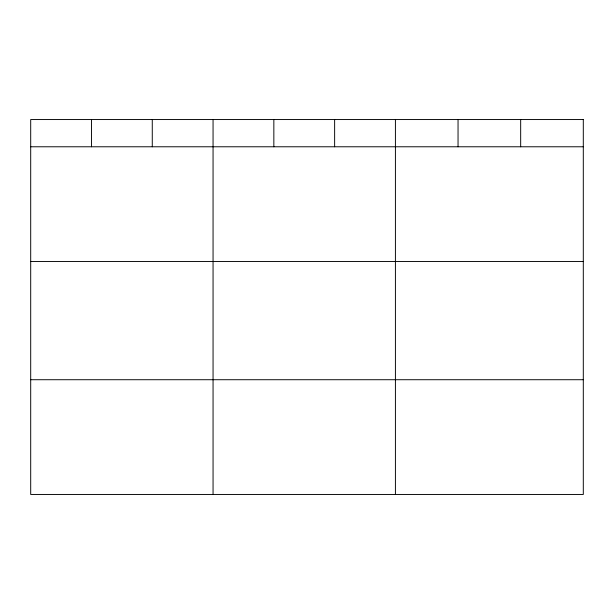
<?xml version="1.0" encoding="UTF-8"?>
<svg xmlns="http://www.w3.org/2000/svg" width="614" height="614" viewBox="0 0 614 614"><rect width="100%" height="100%" fill="white"/><g stroke="black" fill="none" stroke-linecap="round" stroke-linejoin="round"><path stroke-width="0.92" d="M30.7 146.777L583.3 146.777M30.7 261.51L583.3 261.51M30.7 379.721L583.3 379.721M520.672 119.546L520.672 146.777M458.044 119.546L458.044 146.777M395.416 119.546L395.416 494.454M334.63 119.546L334.63 146.777M273.844 119.546L273.844 146.777M213.058 119.546L213.058 494.454M152.272 119.546L152.272 146.777M91.486 119.546L91.486 146.777M583.3 119.546L30.7 119.546L30.7 494.454L583.3 494.454L583.3 119.546"/></g></svg>
